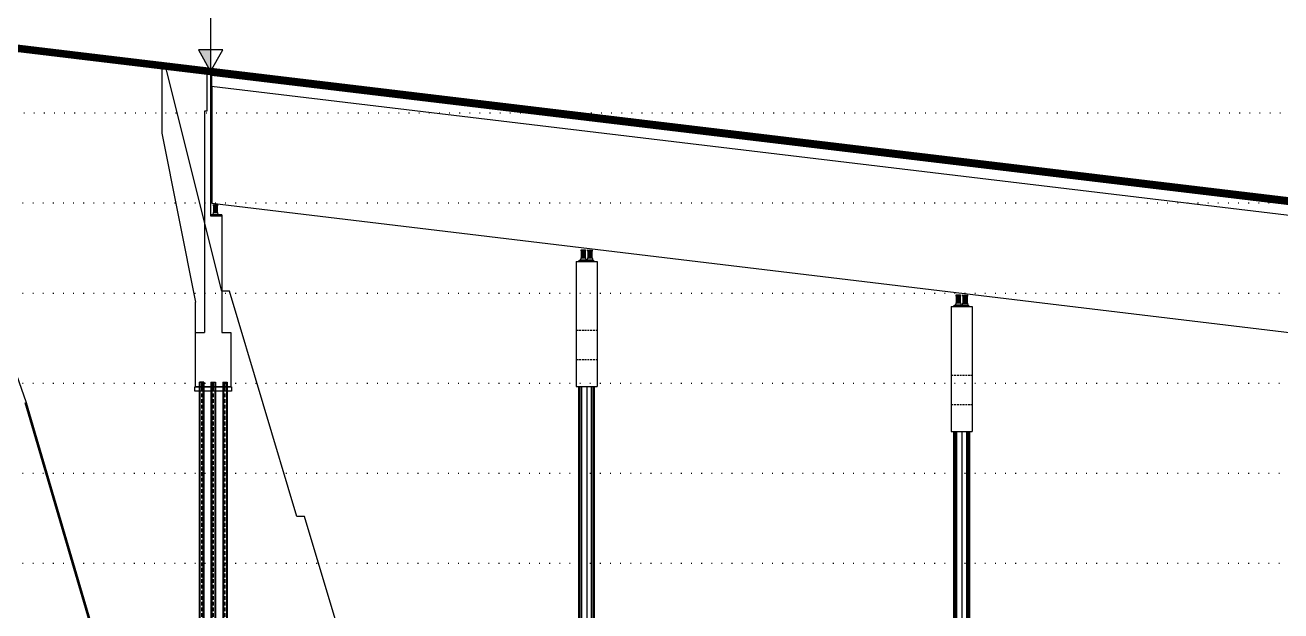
# Model space of a CAD drawing. Header units: millimetres. Extents: x -1499 to 6658, y -12483 to -6008.
# Drawn here: x 5436.4 to 5603.7, y -11243.4 to -11165.4 of the extents above; entities that cross this region are included whole.
import ezdxf

# ---------------------------------------------------------------- set-up
doc = ezdxf.new("R2010")
doc.units = ezdxf.units.MM
for name, pattern in [('A-CENTR01', [2, 1.25, -0.25, 0.25, -0.25]), ('A-DASHD01', [0.75, 0.5, -0.25]), ('A-DOTLN01H', [0.125, 0, -0.125]), ('HIDDEN', [0.375, 0.25, -0.125])]:
    doc.linetypes.add(name, pattern=pattern)
for name, color, linetype in [('3공구_종점_CR-VPLN', 1, 'Continuous'), ('CR-GRID', 56, 'A-DOTLN01H'), ('CR-LEAL', 1, 'Continuous'), ('CS-CNTL', 1, 'A-CENTR01'), ('CS-CONC-MAJR', 4, 'Continuous'), ('CS-PATT', 1, 'Continuous'), ('CS-SYMB', 3, 'Continuous'), ('CS-TEXT', 3, 'Continuous'), ('교량', 4, 'Continuous'), ('종단계획선', 7, 'Continuous'), ('종단지반선', 3, 'Continuous'), ('파일', 3, 'Continuous')]:
    doc.layers.add(name, color=color, linetype=linetype)
doc.layers.add('CR-VGRD', color=7, linetype='Continuous', true_color=0x7f7f7f)

# ---------------------------------------------------------------- blocks, each defined once
blk = doc.blocks.new('1231241242144122')
at = {"color": 1, "ltscale": 1000}
for p, q in [((7289.22, -11099.06), (7289.22, -10952.06)), ((7289.28, -11099.06), (7289.28, -10952.06)), ((7289.4, -11099.06), (7289.4, -10952.06)), ((7289.6, -11099.06), (7289.6, -10952.06)), ((7290.25, -10952.06), (7290.25, -11099.06)), ((7290.9, -11099.06), (7290.9, -10952.06)), ((7291.1, -11099.06), (7291.1, -10952.06)), ((7291.22, -11099.06), (7291.22, -10952.06)), ((7291.28, -11099.06), (7291.28, -10952.06)), ((7339.21, -11130.86), (7339.21, -10958.06)), ((7339.27, -11130.86), (7339.27, -10958.06)), ((7339.39, -11130.86), (7339.39, -10958.06)), ((7339.59, -11130.86), (7339.59, -10958.06)), ((7340.24, -10958.06), (7340.24, -11130.86)), ((7340.89, -11130.86), (7340.89, -10958.06)), ((7341.09, -11130.86), (7341.09, -10958.06)), ((7341.21, -11130.86), (7341.21, -10958.06)), ((7341.27, -11130.86), (7341.27, -10958.06))]:
    blk.add_line(p, q, dxfattribs=at)
at = {"layer": '3공구_종점_CR-VPLN', "linetype": 'Continuous'}
blk.add_line((7195.41, -10904.72), (7642.91, -10958.42), dxfattribs=at)
at = {"layer": 'CR-VGRD', "color": 3, "linetype": 'Continuous'}
for p, q in [((7241.63, -10939.36), (7234.13, -10909.36)), ((7242.63, -10939.36), (7241.63, -10939.36)), ((7251.63, -10969.36), (7242.63, -10939.36)), ((7252.63, -10969.36), (7251.63, -10969.36)), ((7261.63, -10999.36), (7252.63, -10969.36))]:
    blk.add_line(p, q, dxfattribs=at)
at = {"layer": 'CS-CNTL', "linetype": 'A-DASHD01'}
for p, q in [((7238.91, -10951.48), (7238.91, -11083.48)), ((7240.48, -10951.48), (7240.48, -11083.48)), ((7242.04, -10951.48), (7242.04, -11083.48))]:
    blk.add_line(p, q, dxfattribs=at)
at = {"layer": 'CS-CONC-MAJR'}
for p, q in [((7239.63, -10910.08), (7239.63, -10915.36)), ((7240.13, -10910.08), (7239.63, -10910.08)), ((7240.13, -10910.08), (7240.13, -10929.33)), ((7239.33, -10915.36), (7239.33, -10944.88)), ((7239.63, -10915.36), (7239.33, -10915.36)), ((7233.63, -10918.3), (7238.13, -10940.8)), ((7240.53, -10928), (7240.53, -10927.8)), ((7241.06, -10928), (7240.53, -10928)), ((7240.58, -10928.88), (7240.58, -10928)), ((7240.59, -10928.88), (7240.59, -10928)), ((7240.6, -10928.88), (7240.6, -10928)), ((7240.63, -10928.88), (7240.63, -10928)), ((7240.67, -10928.88), (7240.67, -10928)), ((7240.8, -10928.88), (7240.8, -10928)), ((7240.93, -10928.88), (7240.93, -10928)), ((7240.97, -10928.88), (7240.97, -10928)), ((7240.99, -10928.88), (7240.99, -10928)), ((7241.01, -10928), (7241.01, -10928.88)), ((7241.01, -10928.88), (7241.01, -10928)), ((7241.06, -10927.86), (7241.06, -10928)), ((7241.63, -10929.18), (7240.13, -10929.18)), ((7240.13, -10929.33), (7241.63, -10929.33)), ((7240.48, -10929.18), (7240.53, -10928.88)), ((7240.53, -10928.88), (7241.06, -10928.88)), ((7241.06, -10928.88), (7241.11, -10929.18)), ((7241.63, -10929.18), (7241.63, -10929.33)), ((7241.63, -10929.33), (7241.63, -10944.88)), ((7289.5, -10933.84), (7290.1, -10933.86)), ((7289.5, -10934), (7289.5, -10933.84)), ((7289.5, -10934), (7290.1, -10934)), ((7289.55, -10934.9), (7289.55, -10934)), ((7289.55, -10934.9), (7289.55, -10934)), ((7289.57, -10934.9), (7289.57, -10934)), ((7289.6, -10934.9), (7289.6, -10934)), ((7289.65, -10934.9), (7289.65, -10934)), ((7289.8, -10934.9), (7289.8, -10934)), ((7289.8, -10934.9), (7289.8, -10934)), ((7289.95, -10934.9), (7289.95, -10934)), ((7290, -10934.9), (7290, -10934)), ((7290.03, -10934.9), (7290.03, -10934)), ((7290.04, -10934.9), (7290.04, -10934)), ((7290.05, -10934), (7290.05, -10934.9)), ((7290.1, -10933.86), (7290.1, -10934)), ((7290.4, -10933.86), (7291, -10933.89)), ((7290.4, -10934.03), (7290.4, -10933.86)), ((7290.4, -10934.03), (7291, -10934.03)), ((7290.45, -10934.93), (7290.45, -10934.03)), ((7290.45, -10934.93), (7290.45, -10934.03)), ((7290.47, -10934.93), (7290.47, -10934.03)), ((7290.5, -10934.93), (7290.5, -10934.03)), ((7290.55, -10934.93), (7290.55, -10934.03)), ((7290.7, -10934.93), (7290.7, -10934.03)), ((7290.7, -10934.93), (7290.7, -10934.03)), ((7290.85, -10934.93), (7290.85, -10934.03)), ((7290.9, -10934.93), (7290.9, -10934.03)), ((7290.93, -10934.93), (7290.93, -10934.03)), ((7290.94, -10934.93), (7290.94, -10934.03)), ((7290.95, -10934.03), (7290.95, -10934.93)), ((7291, -10933.89), (7291, -10934.03)), ((7289.25, -10935.2), (7290.25, -10935.2)), ((7289.25, -10935.38), (7289.25, -10935.2)), ((7289.25, -10935.38), (7291.15, -10935.38)), ((7289.45, -10935.2), (7289.5, -10934.9)), ((7290.15, -10935.2), (7289.45, -10935.2)), ((7289.5, -10934.9), (7290.1, -10934.9)), ((7290.05, -10934.9), (7289.55, -10934.9)), ((7290.1, -10934.9), (7290.15, -10935.2)), ((7290.25, -10935.2), (7290.25, -10935.23)), ((7290.25, -10935.23), (7291.15, -10935.23)), ((7290.35, -10935.23), (7290.4, -10934.93)), ((7291.05, -10935.23), (7290.35, -10935.23)), ((7290.4, -10934.93), (7291, -10934.93)), ((7290.95, -10934.93), (7290.45, -10934.93)), ((7291, -10934.93), (7291.05, -10935.23)), ((7291.15, -10935.23), (7291.15, -10935.38)), ((7238.13, -10944.88), (7238.13, -10940.8)), ((7339.24, -10941.2), (7340.24, -10941.2)), ((7339.24, -10941.38), (7339.24, -10941.2)), ((7339.24, -10941.38), (7341.14, -10941.38)), ((7339.44, -10941.2), (7339.49, -10940.9)), ((7340.14, -10941.2), (7339.44, -10941.2)), ((7339.49, -10939.84), (7340.09, -10939.86)), ((7339.49, -10940), (7339.49, -10939.84)), ((7339.49, -10940), (7340.09, -10940)), ((7339.49, -10940.9), (7340.09, -10940.9)), ((7339.54, -10940.9), (7339.54, -10940)), ((7339.54, -10940.9), (7339.54, -10940)), ((7340.04, -10940.9), (7339.54, -10940.9)), ((7339.56, -10940.9), (7339.56, -10940)), ((7339.59, -10940.9), (7339.59, -10940)), ((7339.64, -10940.9), (7339.64, -10940)), ((7339.79, -10940.9), (7339.79, -10940)), ((7339.79, -10940.9), (7339.79, -10940)), ((7339.94, -10940.9), (7339.94, -10940)), ((7339.99, -10940.9), (7339.99, -10940)), ((7340.02, -10940.9), (7340.02, -10940)), ((7340.03, -10940.9), (7340.03, -10940)), ((7340.04, -10940), (7340.04, -10940.9)), ((7340.09, -10939.86), (7340.09, -10940)), ((7340.09, -10940.9), (7340.14, -10941.2)), ((7340.24, -10941.2), (7340.24, -10941.23)), ((7340.24, -10941.23), (7341.14, -10941.23)), ((7340.34, -10941.23), (7340.39, -10940.93)), ((7341.04, -10941.23), (7340.34, -10941.23)), ((7340.39, -10939.86), (7340.99, -10939.89)), ((7340.39, -10940.03), (7340.39, -10939.86)), ((7340.39, -10940.03), (7340.99, -10940.03)), ((7340.39, -10940.93), (7340.99, -10940.93)), ((7340.44, -10940.93), (7340.44, -10940.03)), ((7340.44, -10940.93), (7340.44, -10940.03)), ((7340.94, -10940.93), (7340.44, -10940.93)), ((7340.46, -10940.93), (7340.46, -10940.03)), ((7340.49, -10940.93), (7340.49, -10940.03)), ((7340.54, -10940.93), (7340.54, -10940.03)), ((7340.69, -10940.93), (7340.69, -10940.03)), ((7340.69, -10940.93), (7340.69, -10940.03)), ((7340.84, -10940.93), (7340.84, -10940.03)), ((7340.89, -10940.93), (7340.89, -10940.03)), ((7340.92, -10940.93), (7340.92, -10940.03)), ((7340.93, -10940.93), (7340.93, -10940.03)), ((7340.94, -10940.03), (7340.94, -10940.93)), ((7340.99, -10939.89), (7340.99, -10940.03)), ((7340.99, -10940.93), (7341.04, -10941.23)), ((7341.14, -10941.23), (7341.14, -10941.38)), ((7238.13, -10944.88), (7239.33, -10944.88)), ((7238.13, -10952.08), (7238.13, -10944.88)), ((7241.63, -10944.88), (7242.83, -10944.88)), ((7242.83, -10944.88), (7242.83, -10952.08)), ((7238.03, -10952.08), (7241.63, -10952.08)), ((7238.03, -10952.08), (7238.13, -10952.08)), ((7238.03, -10952.68), (7238.03, -10952.08)), ((7242.93, -10952.68), (7238.03, -10952.68)), ((7242.83, -10952.08), (7238.13, -10952.08)), ((7241.63, -10952.08), (7242.83, -10952.08)), ((7242.83, -10952.08), (7242.93, -10952.08)), ((7242.93, -10952.08), (7242.93, -10952.68))]:
    blk.add_line(p, q, dxfattribs=at)
at = {"layer": 'CS-PATT', "linetype": 'Continuous'}
for p, q in [((7238.62, -10951.48), (7238.62, -11083.41)), ((7238.65, -10951.48), (7238.65, -11083.24)), ((7238.71, -10951.48), (7238.71, -11083.06)), ((7239.11, -10951.48), (7239.11, -11083.9)), ((7239.18, -10951.48), (7239.18, -11083.72)), ((7239.21, -10951.48), (7239.21, -11083.55)), ((7240.18, -10951.48), (7240.18, -11083.41)), ((7240.21, -10951.48), (7240.21, -11083.24)), ((7240.28, -10951.48), (7240.28, -11083.06)), ((7240.68, -10951.48), (7240.68, -11083.9)), ((7240.74, -10951.48), (7240.74, -11083.72)), ((7240.77, -10951.48), (7240.77, -11083.55)), ((7241.75, -10951.48), (7241.75, -11083.41)), ((7241.78, -10951.48), (7241.78, -11083.24)), ((7241.84, -10951.48), (7241.84, -11083.06)), ((7242.24, -10951.48), (7242.24, -11083.9)), ((7242.31, -10951.48), (7242.31, -11083.72)), ((7242.34, -10951.48), (7242.34, -11083.55))]:
    blk.add_line(p, q, dxfattribs=at)
at = {"layer": 'CS-SYMB'}
for p, q in [((7238.61, -10951.48), (7239.22, -10951.48)), ((7238.61, -10951.48), (7238.61, -11083.48)), ((7239.22, -10951.48), (7239.22, -11083.48)), ((7240.17, -10951.48), (7240.78, -10951.48)), ((7240.17, -10951.48), (7240.17, -11083.48)), ((7240.78, -10951.48), (7240.78, -11083.48)), ((7241.74, -10951.48), (7242.35, -10951.48)), ((7241.74, -10951.48), (7241.74, -11083.48)), ((7242.35, -10951.48), (7242.35, -11083.48))]:
    blk.add_line(p, q, dxfattribs=at)
at = {"layer": '교량', "ltscale": 3}
for p, q in [((7233.63, -10909.3), (7233.63, -10918.3)), ((7240.26, -10910.1), (7240.26, -10912.02)), ((7240.26, -10910.58), (7390.23, -10928.57)), ((7240.26, -10912.02), (7390.23, -10930.01)), ((7240.31, -10912.02), (7240.31, -10927.62)), ((7240.31, -10927.62), (7390.23, -10945.61)), ((7240.53, -10927.8), (7241.06, -10927.86)), ((7288.85, -10935.38), (7291.65, -10935.38)), ((7288.85, -10935.38), (7291.65, -10935.38)), ((7288.85, -10935.38), (7291.65, -10935.38)), ((7288.85, -10935.38), (7288.85, -10952.06)), ((7288.85, -10935.38), (7288.85, -10952.06)), ((7291.65, -10935.38), (7291.65, -10952.06)), ((7338.84, -10941.38), (7341.64, -10941.38)), ((7338.84, -10941.38), (7338.84, -10958.06)), ((7338.84, -10941.38), (7338.84, -10958.06)), ((7339.09, -10941.38), (7341.39, -10941.38)), ((7339.09, -10941.38), (7341.39, -10941.38)), ((7341.64, -10941.38), (7341.64, -10958.06)), ((7288.85, -10952.06), (7291.65, -10952.06)), ((7289.2, -11099.06), (7289.2, -10952.06)), ((7291.3, -11099.06), (7291.3, -10952.06)), ((7338.84, -10958.06), (7341.64, -10958.06)), ((7339.19, -11130.86), (7339.19, -10958.06)), ((7341.29, -11130.86), (7341.29, -10958.06))]:
    blk.add_line(p, q, dxfattribs=at)
at = {"layer": '교량', "color": 3, "linetype": 'HIDDEN'}
for p, q in [((7288.85, -10944.56), (7291.65, -10944.56)), ((7288.85, -10948.46), (7291.65, -10948.46)), ((7338.84, -10950.56), (7341.64, -10950.56)), ((7338.84, -10954.46), (7341.64, -10954.46))]:
    blk.add_line(p, q, dxfattribs=at)
at = {"layer": '종단지반선', "color": 3}
blk.add_line((7225.41, -10988.24), (7215.41, -10954.21), dxfattribs=at)
at = {"layer": '파일'}
blk.add_line((7239.22, -10951.48), (7238.71, -10951.48), dxfattribs=at)

msp = doc.modelspace()

# ---------------------------------------------------------------- linework, layer by layer
at = {"layer": 'CR-GRID', "linetype": 'A-DOTLN01H', "ltscale": 10}
for p, q in [((5436.16, -11177.06), (6636.16, -11177.06)), ((696.16, -11189.06), (6636.16, -11189.06)), ((696.16, -11201.06), (6636.16, -11201.06)), ((696.16, -11225.06), (6636.16, -11225.06)), ((696.16, -11237.06), (6636.16, -11237.06))]:
    msp.add_line(p, q, dxfattribs=at)
at = {"layer": 'CR-GRID', "color": 6, "linetype": 'A-DOTLN01H', "ltscale": 10}
msp.add_line((696.16, -11213.06), (6636.16, -11213.06), dxfattribs=at)
at = {"layer": 'CR-LEAL'}
msp.add_line((5461.07, -11133.01), (5461.07, -11171.54), dxfattribs=at)
msp.add_line((5461.07, -11133.01), (5461.07, -11171.54), dxfattribs=at)
msp.add_lwpolyline([(5461.07, -11171.54), (5462.7, -11168.66), (5459.44, -11168.66)], close=True, dxfattribs=at)
msp.add_lwpolyline([(5461.07, -11171.54), (5462.7, -11168.66), (5459.44, -11168.66)], close=True, dxfattribs=at)
msp.add_solid([(5461.07, -11171.54), (5461.07, -11171.54), (5461.07, -11168.66), (5459.44, -11168.66)], dxfattribs=at)
msp.add_solid([(5461.07, -11171.54), (5461.07, -11171.54), (5461.07, -11168.66), (5459.44, -11168.66)], dxfattribs=at)
at = {"layer": '종단계획선', "const_width": 1, "flags": 128}
msp.add_lwpolyline([(5416.35, -11166.18), (5863.85, -11219.88)], dxfattribs=at)
at = {"layer": '종단지반선', "flags": 128}
msp.add_lwpolyline([(5446.55, -11249.71), (5436.55, -11215.67), (5424.35, -11180.96)], dxfattribs=at)

# ---------------------------------------------------------------- block references
at = {"layer": 'CS-TEXT', "color": 2}
msp.add_blockref('1231241242144122', (-1779.06, -261.46), dxfattribs=at)

doc.saveas('drawing.dxf')
